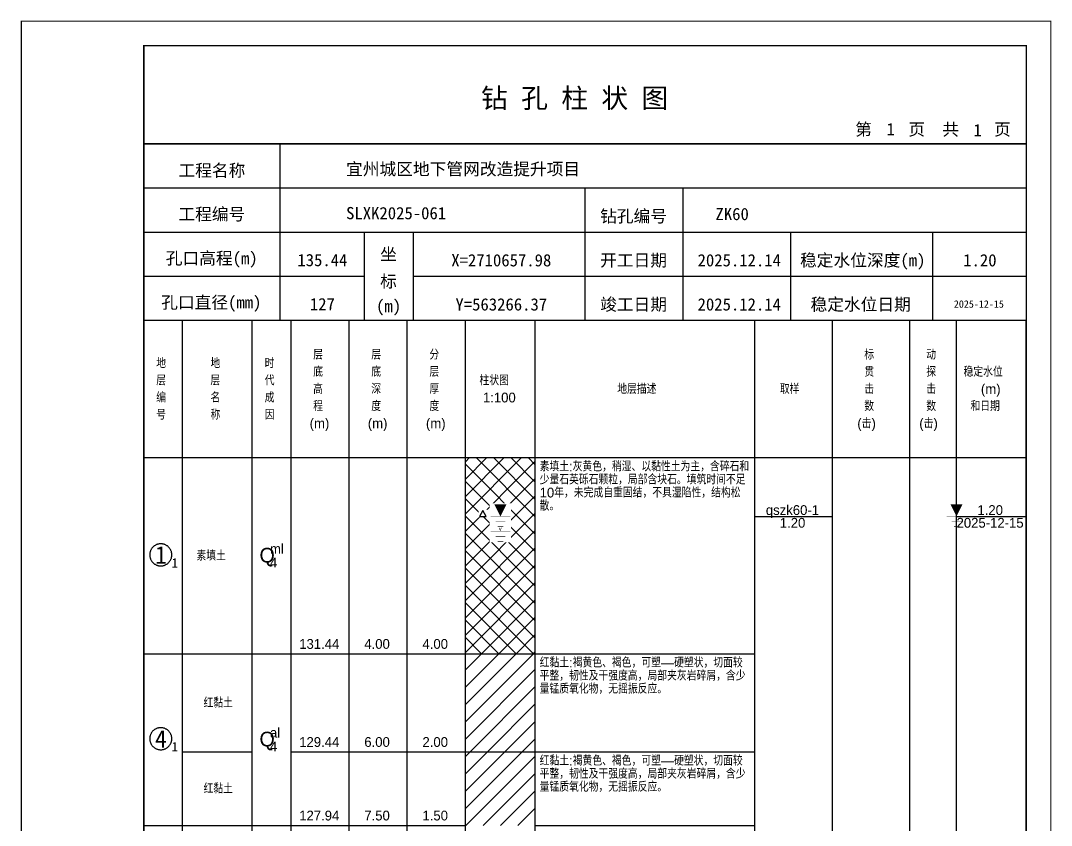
# Model space of a CAD drawing. Header units: millimetres. Extents: x 12489 to 89920, y 4630 to 4927.
# Drawn here: x 51429.3 to 51639.6, y 4762.7 to 4926.8 of the extents above; entities that cross this region are included whole.
import ezdxf
from ezdxf.enums import TextEntityAlignment as Align

# ---------------------------------------------------------------- set-up
doc = ezdxf.new("R2010")
doc.units = ezdxf.units.MM
doc.layers.add('ZZT_TC', color=7, linetype='Continuous')
doc.styles.add('成果图图块', font='', dxfattribs={"height": 2.5})
doc.styles.add('成果图模板', font='')
doc.styles.add('成果图模板标题', font='simhei.ttf')
doc.styles.add('成果图表体', font='Comfont.shx', dxfattribs={"height": 2, "bigfont": 'Hztxt12a.shx'})
doc.styles.get('成果图图块').set_extended_font_data('FangSong_GB2312')
doc.styles.get('成果图模板').set_extended_font_data('FangSong_GB2312')
pattern_1 = [(45, (0, 0), (-1.76776695, 1.76776695), [])]

# ---------------------------------------------------------------- blocks, each defined once
blk = doc.blocks.new('DCBH-1-1-1334', base_point=(0.3, -0.11))
at = {"layer": 'ZZT_TC', "color": 7}
blk.add_polyline3d([(-0.19, 2.31, 0), (-0.3, 2.31, 0), (-0.41, 2.3, 0), (-0.52, 2.29, 0), (-0.63, 2.27, 0), (-0.73, 2.24, 0), (-0.84, 2.21, 0), (-0.95, 2.18, 0), (-1.05, 2.14, 0), (-1.15, 2.09, 0), (-1.25, 2.04, 0), (-1.35, 1.99, 0), (-1.44, 1.93, 0), (-1.53, 1.87, 0), (-1.62, 1.8, 0), (-1.7, 1.73, 0), (-1.78, 1.65, 0), (-1.86, 1.57, 0), (-1.93, 1.49, 0), (-2, 1.4, 0), (-2.06, 1.31, 0), (-2.12, 1.22, 0), (-2.17, 1.12, 0), (-2.22, 1.02, 0), (-2.27, 0.92, 0), (-2.31, 0.82, 0), (-2.34, 0.71, 0), (-2.37, 0.61, 0), (-2.4, 0.5, 0), (-2.41, 0.39, 0), (-2.43, 0.28, 0), (-2.44, 0.17, 0), (-2.44, 0.06, 0), (-2.44, -0.05, 0), (-2.43, -0.16, 0), (-2.41, -0.27, 0), (-2.4, -0.38, 0), (-2.37, -0.49, 0), (-2.34, -0.6, 0), (-2.31, -0.7, 0), (-2.27, -0.8, 0), (-2.22, -0.9, 0), (-2.17, -1, 0), (-2.12, -1.1, 0), (-2.06, -1.19, 0), (-2, -1.28, 0), (-1.93, -1.37, 0), (-1.86, -1.45, 0), (-1.78, -1.53, 0), (-1.7, -1.61, 0), (-1.62, -1.68, 0), (-1.53, -1.75, 0), (-1.44, -1.81, 0), (-1.35, -1.87, 0), (-1.25, -1.93, 0), (-1.15, -1.98, 0), (-1.05, -2.02, 0), (-0.95, -2.06, 0), (-0.84, -2.1, 0), (-0.73, -2.13, 0), (-0.63, -2.15, 0), (-0.52, -2.17, 0), (-0.41, -2.18, 0), (-0.3, -2.19, 0), (-0.19, -2.19, 0), (-0.08, -2.19, 0), (0.03, -2.18, 0), (0.14, -2.17, 0), (0.25, -2.15, 0), (0.36, -2.13, 0), (0.47, -2.1, 0), (0.57, -2.06, 0), (0.67, -2.02, 0), (0.77, -1.98, 0), (0.87, -1.93, 0), (0.97, -1.87, 0), (1.06, -1.81, 0), (1.15, -1.75, 0), (1.24, -1.68, 0), (1.32, -1.61, 0), (1.4, -1.53, 0), (1.48, -1.45, 0), (1.55, -1.37, 0), (1.62, -1.28, 0), (1.68, -1.19, 0), (1.74, -1.1, 0), (1.8, -1, 0), (1.85, -0.9, 0), (1.89, -0.8, 0), (1.93, -0.7, 0), (1.97, -0.6, 0), (2, -0.49, 0), (2.02, -0.38, 0), (2.04, -0.27, 0), (2.05, -0.16, 0), (2.06, -0.05, 0), (2.06, 0.06, 0), (2.06, 0.17, 0), (2.05, 0.28, 0), (2.04, 0.39, 0), (2.02, 0.5, 0), (2, 0.61, 0), (1.97, 0.71, 0), (1.93, 0.82, 0), (1.89, 0.92, 0), (1.85, 1.02, 0), (1.8, 1.12, 0), (1.74, 1.22, 0), (1.68, 1.31, 0), (1.62, 1.4, 0), (1.55, 1.49, 0), (1.48, 1.57, 0), (1.4, 1.65, 0), (1.32, 1.73, 0), (1.24, 1.8, 0), (1.15, 1.87, 0), (1.06, 1.93, 0), (0.97, 1.99, 0), (0.87, 2.04, 0), (0.77, 2.09, 0), (0.67, 2.14, 0), (0.57, 2.18, 0), (0.47, 2.21, 0), (0.36, 2.24, 0), (0.25, 2.27, 0), (0.14, 2.29, 0), (0.03, 2.3, 0), (-0.08, 2.31, 0), (-0.19, 2.31, 0)], dxfattribs=at)
at = {"style": '成果图图块'}
blk.add_text('1', height=3.57, dxfattribs=at).set_placement((-0.16, -1.74), align=Align.CENTER)
blk.add_text('1', height=1.91, dxfattribs=at).set_placement((2.03, -2.53))
blk = doc.blocks.new('DCBH-1-1-1335', base_point=(0.3, -0.11))
at = {"layer": 'ZZT_TC', "color": 7}
blk.add_polyline3d([(-0.19, 2.31, 0), (-0.3, 2.31, 0), (-0.41, 2.3, 0), (-0.52, 2.29, 0), (-0.63, 2.27, 0), (-0.73, 2.24, 0), (-0.84, 2.21, 0), (-0.95, 2.18, 0), (-1.05, 2.14, 0), (-1.15, 2.09, 0), (-1.25, 2.04, 0), (-1.35, 1.99, 0), (-1.44, 1.93, 0), (-1.53, 1.87, 0), (-1.62, 1.8, 0), (-1.7, 1.73, 0), (-1.78, 1.65, 0), (-1.86, 1.57, 0), (-1.93, 1.49, 0), (-2, 1.4, 0), (-2.06, 1.31, 0), (-2.12, 1.22, 0), (-2.17, 1.12, 0), (-2.22, 1.02, 0), (-2.27, 0.92, 0), (-2.31, 0.82, 0), (-2.34, 0.71, 0), (-2.37, 0.61, 0), (-2.4, 0.5, 0), (-2.41, 0.39, 0), (-2.43, 0.28, 0), (-2.44, 0.17, 0), (-2.44, 0.06, 0), (-2.44, -0.05, 0), (-2.43, -0.16, 0), (-2.41, -0.27, 0), (-2.4, -0.38, 0), (-2.37, -0.49, 0), (-2.34, -0.6, 0), (-2.31, -0.7, 0), (-2.27, -0.8, 0), (-2.22, -0.9, 0), (-2.17, -1, 0), (-2.12, -1.1, 0), (-2.06, -1.19, 0), (-2, -1.28, 0), (-1.93, -1.37, 0), (-1.86, -1.45, 0), (-1.78, -1.53, 0), (-1.7, -1.61, 0), (-1.62, -1.68, 0), (-1.53, -1.75, 0), (-1.44, -1.81, 0), (-1.35, -1.87, 0), (-1.25, -1.93, 0), (-1.15, -1.98, 0), (-1.05, -2.02, 0), (-0.95, -2.06, 0), (-0.84, -2.1, 0), (-0.73, -2.13, 0), (-0.63, -2.15, 0), (-0.52, -2.17, 0), (-0.41, -2.18, 0), (-0.3, -2.19, 0), (-0.19, -2.19, 0), (-0.08, -2.19, 0), (0.03, -2.18, 0), (0.14, -2.17, 0), (0.25, -2.15, 0), (0.36, -2.13, 0), (0.47, -2.1, 0), (0.57, -2.06, 0), (0.67, -2.02, 0), (0.77, -1.98, 0), (0.87, -1.93, 0), (0.97, -1.87, 0), (1.06, -1.81, 0), (1.15, -1.75, 0), (1.24, -1.68, 0), (1.32, -1.61, 0), (1.4, -1.53, 0), (1.48, -1.45, 0), (1.55, -1.37, 0), (1.62, -1.28, 0), (1.68, -1.19, 0), (1.74, -1.1, 0), (1.8, -1, 0), (1.85, -0.9, 0), (1.89, -0.8, 0), (1.93, -0.7, 0), (1.97, -0.6, 0), (2, -0.49, 0), (2.02, -0.38, 0), (2.04, -0.27, 0), (2.05, -0.16, 0), (2.06, -0.05, 0), (2.06, 0.06, 0), (2.06, 0.17, 0), (2.05, 0.28, 0), (2.04, 0.39, 0), (2.02, 0.5, 0), (2, 0.61, 0), (1.97, 0.71, 0), (1.93, 0.82, 0), (1.89, 0.92, 0), (1.85, 1.02, 0), (1.8, 1.12, 0), (1.74, 1.22, 0), (1.68, 1.31, 0), (1.62, 1.4, 0), (1.55, 1.49, 0), (1.48, 1.57, 0), (1.4, 1.65, 0), (1.32, 1.73, 0), (1.24, 1.8, 0), (1.15, 1.87, 0), (1.06, 1.93, 0), (0.97, 1.99, 0), (0.87, 2.04, 0), (0.77, 2.09, 0), (0.67, 2.14, 0), (0.57, 2.18, 0), (0.47, 2.21, 0), (0.36, 2.24, 0), (0.25, 2.27, 0), (0.14, 2.29, 0), (0.03, 2.3, 0), (-0.08, 2.31, 0), (-0.19, 2.31, 0)], dxfattribs=at)
at = {"style": '成果图图块'}
blk.add_text('4', height=3.57, dxfattribs=at).set_placement((-0.16, -1.74), align=Align.CENTER)
blk.add_text('1', height=1.91, dxfattribs=at).set_placement((2.03, -2.53))
blk = doc.blocks.new('gkcjsw.dwg')
blk.add_wipeout([(-2.2, -2.29), (2.2, -2.29), (2.2, 2.83), (-2.2, 2.83)])
at = {"color": 7, "const_width": 0.1}
blk.add_lwpolyline([(-1.02, 2.63), (0.98, 2.63), (-0.02, 0.13)], close=True, dxfattribs=at)
for points in [[(-2, 0), (2, 0)], [(-0.96, -1.04), (1.04, -1.04)], [(-0.53, -2.09), (0.63, -2.09)]]:
    blk.add_lwpolyline(points, dxfattribs=at)
blk = doc.blocks.new('gkwdsw.dwg')
blk.add_wipeout([(-2.2, -2.29), (2.2, -2.29), (2.2, 2.7), (-2.2, 2.7)])
at = {"color": 7}
blk.add_lwpolyline([(0, 0, 0, 2.5, 0), (0, 2.5, 0, 0, 0)], format="xyseb", dxfattribs=at)
at = {"color": 7, "const_width": 0.1}
for points in [[(-2, 0), (2, 0)], [(-0.96, -1.04), (1.04, -1.04)], [(-0.53, -2.09), (0.63, -2.09)]]:
    blk.add_lwpolyline(points, dxfattribs=at)
blk = doc.blocks.new('gkqy4.dwg')
blk.add_wipeout([(-0.89, -0.2), (0.89, -0.2), (0.89, 1.38), (-0.89, 1.38)])
at = {"color": 7}
blk.add_lwpolyline([(-0.01, 1.18), (-0.69, 0), (0.69, 0)], close=True, dxfattribs=at)
blk = doc.blocks.new('钻孔柱状图路桥昇龙制图梁世成校核莫家里.dwg178', base_point=(25, 236))
for p, q in [((52.82, 236), (52.82, 272)), ((25, 263), (205, 263)), ((115, 236), (115, 263)), ((135, 236), (135, 263)), ((25, 254), (205, 254)), ((70, 236), (70, 254)), ((80, 236), (80, 254)), ((157, 236), (157, 254)), ((185.95, 236), (185.95, 254)), ((25, 245), (70, 245)), ((80, 245), (205, 245))]:
    blk.add_line(p, q)
for points, const_width in [([(0, 0), (210, 0), (210, 297), (0, 297)], 0.25), ([(25, 5), (205, 5), (205, 292), (25, 292)], 0.3)]:
    blk.add_lwpolyline(points, close=True, dxfattribs=dict(const_width=const_width))
at = {"const_width": 0.3}
for points in [[(25, 272), (205, 272)], [(25, 236), (205, 236)]]:
    blk.add_lwpolyline(points, dxfattribs=at)
for s, height, style, p in [('钻 孔 柱 状 图', 4, '成果图模板标题', (93.8, 279.31)), ('第', 2.5, '成果图模板', (170.12, 273.7)), ('页', 2.5, '成果图模板', (180.96, 273.7)), ('共', 2.5, '成果图模板', (187.88, 273.7)), ('页', 2.5, '成果图模板', (198.44, 273.7)), ('工程名称', 2.5, '成果图模板', (32.07, 265.32)), ('宜州城区地下管网改造提升项目', 2.5, '成果图模板', (66.26, 265.61)), ('工程编号', 2.5, '成果图模板', (32.05, 256.41)), ('SLXK2025-061', 2.5, '成果图模板', (66.26, 256.61)), ('钻孔编号', 2.5, '成果图模板', (118.08, 256)), ('ZK60', 2.5, '成果图模板', (141.61, 256.43)), ('孔口高程(m)', 2.5, '成果图模板', (29.48, 247.41)), ('坐', 2.5, '成果图模板', (73.21, 248.24)), ('开工日期', 2.5, '成果图模板', (118.08, 247)), ('稳定水位深度(m)', 2.5, '成果图模板', (158.86, 247)), ('标', 2.5, '成果图模板', (73.21, 242.7)), ('孔口直径(mm)', 2.5, '成果图模板', (28.54, 238.41)), ('(m) ', 2.5, '成果图模板', (72.38, 237.65)), ('竣工日期', 2.5, '成果图模板', (118.08, 238)), ('稳定水位日期', 2.5, '成果图模板', (160.99, 238))]:
    blk.add_text(s, height=height, dxfattribs=dict(style=style)).set_placement(p)
at = {"style": '成果图模板'}
for s, height, p in [('1', 2.5, (177.35, 273.74)), ('1', 2.5, (195.08, 273.53)), ('135.44', 2.5, (61.43, 247.04)), ('X=2710657.98', 2.5, (97.92, 247)), ('2025.12.14', 2.5, (146.46, 247)), ('1.20', 2.5, (195.54, 247)), ('127', 2.5, (61.43, 238.04)), ('Y=563266.37', 2.5, (97.92, 238)), ('2025.12.14', 2.5, (146.46, 238)), ('2025-12-15', 1.5, (195.33, 238.57))]:
    blk.add_text(s, height=height, dxfattribs=at).set_placement(p, align=Align.CENTER)

msp = doc.modelspace()

# ---------------------------------------------------------------- hatches: boundary and pattern name
at = {"linetype": 'Continuous'}
h = msp.add_hatch(dxfattribs=at)
h.set_pattern_fill('GKSTT', scale=0.5, style=0, pattern_type=2)
h.set_pattern_definition([(45, (0, 0), (-1.76776695, 1.76776695), []), (135, (0, 0), (-1.76776695, -1.76776695), [])])
h.paths.add_polyline_path([(51520.06, 4797.71), (51534.29, 4797.71), (51534.29, 4837.71), (51520.06, 4837.71)])
h = msp.add_hatch(dxfattribs=at)
h.set_pattern_fill('GKNXT', scale=0.5, style=0, pattern_type=2)
h.set_pattern_definition(pattern_1)
h.paths.add_polyline_path([(51520.06, 4777.71), (51534.29, 4777.71), (51534.29, 4797.71), (51520.06, 4797.71)])
h = msp.add_hatch(dxfattribs=at)
h.set_pattern_fill('GKNXT', scale=0.5, style=0, pattern_type=2)
h.set_pattern_definition(pattern_1)
h.paths.add_polyline_path([(51520.06, 4762.71), (51534.29, 4762.71), (51534.29, 4777.71), (51520.06, 4777.71)])

# ---------------------------------------------------------------- linework, layer by layer
at = {"color": 0}
for p, q in [((51454.45, 4837.71), (51462.35, 4837.71)), ((51454.45, 4797.71), (51454.45, 4837.71)), ((51462.35, 4797.71), (51462.35, 4837.71)), ((51454.45, 4797.71), (51462.35, 4797.71)), ((51454.45, 4797.71), (51462.35, 4797.71)), ((51454.45, 4762.71), (51454.45, 4797.71)), ((51462.35, 4762.71), (51462.35, 4797.71)), ((51454.45, 4762.71), (51462.35, 4762.71))]:
    msp.add_line(p, q, dxfattribs=at)
for points in [[(51454.45, 4865.71), (51462.35, 4865.71)], [(51454.45, 4837.71), (51454.45, 4865.71)], [(51462.35, 4837.71), (51462.35, 4865.71)], [(51462.35, 4865.71), (51476.58, 4865.71)], [(51462.35, 4837.71), (51462.35, 4865.71)], [(51476.58, 4837.71), (51476.58, 4865.71)], [(51476.58, 4865.71), (51484.49, 4865.71)], [(51476.58, 4837.71), (51476.58, 4865.71)], [(51484.49, 4837.71), (51484.49, 4865.71)], [(51484.49, 4865.71), (51496.35, 4865.71)], [(51484.49, 4837.71), (51484.49, 4865.71)], [(51496.35, 4837.71), (51496.35, 4865.71)], [(51496.35, 4865.71), (51508.2, 4865.71)], [(51496.35, 4837.71), (51496.35, 4865.71)], [(51508.2, 4837.71), (51508.2, 4865.71)], [(51508.2, 4865.71), (51520.06, 4865.71)], [(51508.2, 4837.71), (51508.2, 4865.71)], [(51520.06, 4837.71), (51520.06, 4865.71)], [(51520.06, 4865.71), (51534.29, 4865.71)], [(51520.06, 4837.71), (51520.06, 4865.71)], [(51534.29, 4837.71), (51534.29, 4865.71)], [(51534.29, 4865.71), (51579.11, 4865.71)], [(51534.29, 4837.71), (51534.29, 4865.71)], [(51579.11, 4837.71), (51579.11, 4865.71)], [(51579.11, 4865.71), (51594.92, 4865.71)], [(51579.11, 4837.71), (51579.11, 4865.71)], [(51594.92, 4837.71), (51594.92, 4865.71)], [(51594.92, 4865.71), (51610.73, 4865.71)], [(51594.92, 4837.71), (51594.92, 4865.71)], [(51610.73, 4837.71), (51610.73, 4865.71)], [(51610.73, 4865.71), (51620.22, 4865.71)], [(51610.73, 4837.71), (51610.73, 4865.71)], [(51620.22, 4837.71), (51620.22, 4865.71)], [(51620.22, 4865.71), (51634.45, 4865.71)], [(51620.22, 4837.71), (51620.22, 4865.71)], [(51634.45, 4837.71), (51634.45, 4865.71)], [(51454.45, 4837.71), (51462.35, 4837.71)], [(51454.45, 4643.71), (51454.45, 4837.71)], [(51454.45, 4837.71), (51462.35, 4837.71)], [(51462.35, 4643.71), (51462.35, 4837.71)], [(51462.35, 4837.71), (51476.58, 4837.71)], [(51462.35, 4643.71), (51462.35, 4837.71)], [(51462.35, 4837.71), (51476.58, 4837.71)], [(51462.35, 4837.71), (51476.58, 4837.71)], [(51462.35, 4797.71), (51462.35, 4837.71)], [(51476.58, 4643.71), (51476.58, 4837.71)], [(51476.58, 4797.71), (51476.58, 4837.71)], [(51476.58, 4837.71), (51484.49, 4837.71)], [(51476.58, 4643.71), (51476.58, 4837.71)], [(51476.58, 4837.71), (51484.49, 4837.71)], [(51476.58, 4837.71), (51484.49, 4837.71)], [(51476.58, 4797.71), (51476.58, 4837.71)], [(51484.49, 4643.71), (51484.49, 4837.71)], [(51484.49, 4797.71), (51484.49, 4837.71)], [(51484.49, 4837.71), (51496.35, 4837.71)], [(51484.49, 4643.71), (51484.49, 4837.71)], [(51484.49, 4837.71), (51496.35, 4837.71)], [(51484.49, 4837.71), (51496.35, 4837.71)], [(51484.49, 4797.71), (51484.49, 4837.71)], [(51496.35, 4643.71), (51496.35, 4837.71)], [(51496.35, 4797.71), (51496.35, 4837.71)], [(51496.35, 4837.71), (51508.2, 4837.71)], [(51496.35, 4643.71), (51496.35, 4837.71)], [(51496.35, 4837.71), (51508.2, 4837.71)], [(51496.35, 4837.71), (51508.2, 4837.71)], [(51496.35, 4797.71), (51496.35, 4837.71)], [(51508.2, 4643.71), (51508.2, 4837.71)], [(51508.2, 4797.71), (51508.2, 4837.71)], [(51508.2, 4837.71), (51520.06, 4837.71)], [(51508.2, 4643.71), (51508.2, 4837.71)], [(51508.2, 4837.71), (51520.06, 4837.71)], [(51508.2, 4837.71), (51520.06, 4837.71)], [(51508.2, 4797.71), (51508.2, 4837.71)], [(51520.06, 4643.71), (51520.06, 4837.71)], [(51520.06, 4797.71), (51520.06, 4837.71)], [(51520.06, 4837.71), (51534.29, 4837.71)], [(51520.06, 4643.71), (51520.06, 4837.71)], [(51520.06, 4837.71), (51534.29, 4837.71)], [(51534.29, 4643.71), (51534.29, 4837.71)], [(51534.29, 4837.71), (51579.11, 4837.71)], [(51534.29, 4643.71), (51534.29, 4837.71)], [(51534.29, 4837.71), (51579.11, 4837.71)], [(51534.29, 4837.71), (51579.11, 4837.71)], [(51534.29, 4797.71), (51534.29, 4837.71)], [(51579.11, 4643.71), (51579.11, 4837.71)], [(51579.11, 4797.71), (51579.11, 4837.71)], [(51579.11, 4837.71), (51594.92, 4837.71)], [(51579.11, 4643.71), (51579.11, 4837.71)], [(51579.11, 4837.71), (51594.92, 4837.71)], [(51594.92, 4643.71), (51594.92, 4837.71)], [(51594.92, 4837.71), (51610.73, 4837.71)], [(51594.92, 4643.71), (51594.92, 4837.71)], [(51594.92, 4837.71), (51610.73, 4837.71)], [(51610.73, 4643.71), (51610.73, 4837.71)], [(51610.73, 4837.71), (51620.22, 4837.71)], [(51610.73, 4643.71), (51610.73, 4837.71)], [(51610.73, 4837.71), (51620.22, 4837.71)], [(51620.22, 4837.71), (51634.45, 4837.71)], [(51620.22, 4837.71), (51634.45, 4837.71)], [(51634.45, 4643.71), (51634.45, 4837.71)], [(51579.11, 4825.71), (51594.92, 4825.71)], [(51462.35, 4797.71), (51476.58, 4797.71)], [(51462.35, 4797.71), (51476.58, 4797.71)], [(51462.35, 4777.71), (51462.35, 4797.71)], [(51476.58, 4777.71), (51476.58, 4797.71)], [(51476.58, 4797.71), (51484.49, 4797.71)], [(51476.58, 4797.71), (51484.49, 4797.71)], [(51476.58, 4762.71), (51476.58, 4797.71)], [(51484.49, 4762.71), (51484.49, 4797.71)], [(51484.49, 4797.71), (51496.35, 4797.71)], [(51484.49, 4797.71), (51496.35, 4797.71)], [(51484.49, 4777.71), (51484.49, 4797.71)], [(51496.35, 4777.71), (51496.35, 4797.71)], [(51496.35, 4797.71), (51508.2, 4797.71)], [(51496.35, 4797.71), (51508.2, 4797.71)], [(51496.35, 4777.71), (51496.35, 4797.71)], [(51508.2, 4777.71), (51508.2, 4797.71)], [(51508.2, 4797.71), (51520.06, 4797.71)], [(51508.2, 4797.71), (51520.06, 4797.71)], [(51508.2, 4777.71), (51508.2, 4797.71)], [(51520.06, 4777.71), (51520.06, 4797.71)], [(51534.29, 4797.71), (51579.11, 4797.71)], [(51534.29, 4797.71), (51579.11, 4797.71)], [(51534.29, 4777.71), (51534.29, 4797.71)], [(51579.11, 4777.71), (51579.11, 4797.71)], [(51462.35, 4777.71), (51476.58, 4777.71)], [(51462.35, 4777.71), (51476.58, 4777.71)], [(51462.35, 4762.71), (51462.35, 4777.71)], [(51476.58, 4762.71), (51476.58, 4777.71)], [(51484.49, 4777.71), (51496.35, 4777.71)], [(51484.49, 4777.71), (51496.35, 4777.71)], [(51484.49, 4762.71), (51484.49, 4777.71)], [(51496.35, 4762.71), (51496.35, 4777.71)], [(51496.35, 4777.71), (51508.2, 4777.71)], [(51496.35, 4777.71), (51508.2, 4777.71)], [(51496.35, 4762.71), (51496.35, 4777.71)], [(51508.2, 4762.71), (51508.2, 4777.71)], [(51508.2, 4777.71), (51520.06, 4777.71)], [(51508.2, 4777.71), (51520.06, 4777.71)], [(51508.2, 4762.71), (51508.2, 4777.71)], [(51520.06, 4762.71), (51520.06, 4777.71)], [(51534.29, 4777.71), (51579.11, 4777.71)], [(51534.29, 4777.71), (51579.11, 4777.71)], [(51534.29, 4762.71), (51534.29, 4777.71)], [(51579.11, 4762.71), (51579.11, 4777.71)], [(51462.35, 4762.71), (51476.58, 4762.71)], [(51476.58, 4762.71), (51484.49, 4762.71)], [(51484.49, 4762.71), (51496.35, 4762.71)], [(51496.35, 4762.71), (51508.2, 4762.71)], [(51508.2, 4762.71), (51520.06, 4762.71)], [(51534.29, 4762.71), (51579.11, 4762.71)]]:
    msp.add_lwpolyline(points, dxfattribs=at)
at = {"color": 7, "flags": 128}
for points in [[(51520.06, 4797.71), (51534.29, 4797.71)], [(51520.06, 4777.71), (51534.29, 4777.71)]]:
    msp.add_lwpolyline(points, dxfattribs=at)

# ---------------------------------------------------------------- block references
for name, p in [('gkwdsw.dwg', (51620.22, 4825.71)), ('DCBH-1-1-1334', (51458.4, 4817.71)), ('DCBH-1-1-1335', (51458.4, 4780.21))]:
    msp.add_blockref(name, p)

# ---------------------------------------------------------------- texts
at = {"color": 0, "style": '成果图表体'}
for s, height, p in [('层', 2, (51489, 4857.71)), ('层', 2, (51500.85, 4857.71)), ('分', 2, (51512.71, 4857.71)), ('标', 2, (51601.41, 4857.71)), ('动', 2, (51614.05, 4857.71)), ('地', 2, (51456.98, 4855.96)), ('地', 2, (51468.05, 4855.96)), ('时', 2, (51479.11, 4855.96)), ('底', 2, (51489, 4854.21)), ('底', 2, (51500.85, 4854.21)), ('层', 2, (51512.71, 4854.21)), ('贯', 2, (51601.41, 4854.21)), ('探', 2, (51614.05, 4854.21)), ('稳定水位', 2, (51621.65, 4854.21)), ('层', 2, (51456.98, 4852.46)), ('层', 2, (51468.05, 4852.46)), ('代', 2, (51479.11, 4852.46)), ('高', 2, (51489, 4850.71)), ('深', 2, (51500.85, 4850.71)), ('厚', 2, (51512.71, 4850.71)), ('柱状图', 2, (51522.91, 4852.46)), ('地层描述', 2, (51551.02, 4850.71)), ('取样', 2, (51584.18, 4850.71)), ('击', 2, (51601.41, 4850.71)), ('击', 2, (51614.05, 4850.71)), ('(m)', 2, (51625.2, 4850.71)), ('编', 2, (51456.98, 4848.96)), ('名', 2, (51468.05, 4848.96)), ('成', 2, (51479.11, 4848.96)), ('1:100', 2, (51523.62, 4848.96)), ('程', 2, (51489, 4847.21)), ('度', 2, (51500.85, 4847.21)), ('度', 2, (51512.71, 4847.21)), ('数', 2, (51601.41, 4847.21)), ('数', 2, (51614.05, 4847.21)), ('和日期', 2, (51623.07, 4847.21)), ('号', 2, (51456.98, 4845.46)), ('称', 2, (51468.05, 4845.46)), ('因', 2, (51479.11, 4845.46)), ('(m)', 2, (51488.28, 4843.71)), ('(m)', 2, (51500.14, 4843.71)), ('(m)', 2, (51512, 4843.71)), ('(击)', 2, (51599.99, 4843.71)), ('(击)', 2, (51612.63, 4843.71)), ('qszk60-1', 2, (51581.33, 4826.01)), ('1.20', 2, (51624.49, 4826.01)), ('1.20', 2, (51584.18, 4823.41)), ('Q', 3, (51478.05, 4816.31)), ('ml', 2, (51480.18, 4818.11)), ('素填土', 2, (51465.2, 4816.71)), ('4', 2, (51480.18, 4815.31)), ('131.44', 2, (51486.15, 4798.71)), ('4.00', 2, (51499.43, 4798.71)), ('4.00', 2, (51511.29, 4798.71)), ('红黏土', 2, (51466.63, 4786.71)), ('Q', 3, (51478.05, 4778.81)), ('al', 2, (51480.18, 4780.61)), ('4', 2, (51480.18, 4777.81)), ('129.44', 2, (51486.15, 4778.71)), ('6.00', 2, (51499.43, 4778.71)), ('2.00', 2, (51511.29, 4778.71)), ('红黏土', 2, (51466.63, 4769.21)), ('127.94', 2, (51486.15, 4763.71)), ('7.50', 2, (51499.43, 4763.71)), ('1.50', 2, (51511.29, 4763.71))]:
    msp.add_text(s, height=height, dxfattribs=at).set_placement(p)
at = {"color": 0, "char_height": 2, "width": 43.0292, "attachment_point": 1, "line_spacing_factor": 0.8, "style": '成果图表体'}
for s, insert in [('素填土:灰黄色，稍湿、以黏性土为主，含碎石和少量石英砾石颗粒，局部含块石。填筑时间不足10年，未完成自重固结，不具湿陷性，结构松散。', (51535.19, 4836.91)), ('红黏土:褐黄色、褐色，可塑—硬塑状，切面较平整，韧性及干强度高，局部夹灰岩碎屑，含少量锰质氧化物，无摇振反应。', (51535.19, 4796.91)), ('红黏土:褐黄色、褐色，可塑—硬塑状，切面较平整，韧性及干强度高，局部夹灰岩碎屑，含少量锰质氧化物，无摇振反应。', (51535.19, 4776.91))]:
    msp.add_mtext(s, dxfattribs=dict(at, insert=insert))

# ---------------------------------------------------------------- next in the draw order: linework, layer by layer
at = {"color": 0}
for points in [[(51620.22, 4643.71), (51620.22, 4837.71)], [(51620.22, 4643.71), (51620.22, 4837.71)], [(51620.22, 4825.71), (51634.45, 4825.71)]]:
    msp.add_lwpolyline(points, dxfattribs=at)

# ---------------------------------------------------------------- next in the draw order: block references
msp.add_blockref('gkcjsw.dwg', (51527.18, 4822.71))

# ---------------------------------------------------------------- next in the draw order: texts
at = {"color": 0, "style": '成果图表体'}
msp.add_text('2025-12-15', height=2, dxfattribs=at).set_placement((51620.23, 4823.41))

# ---------------------------------------------------------------- next in the draw order: block references
msp.add_blockref('gkwdsw.dwg', (51527.18, 4825.71))

# ---------------------------------------------------------------- next in the draw order: block references
msp.add_blockref('gkqy4.dwg', (51523.62, 4825.71))

# ---------------------------------------------------------------- next in the draw order: block references
msp.add_blockref('钻孔柱状图路桥昇龙制图梁世成校核莫家里.dwg178', (51454.45, 4865.71))

doc.saveas('drawing.dxf')
